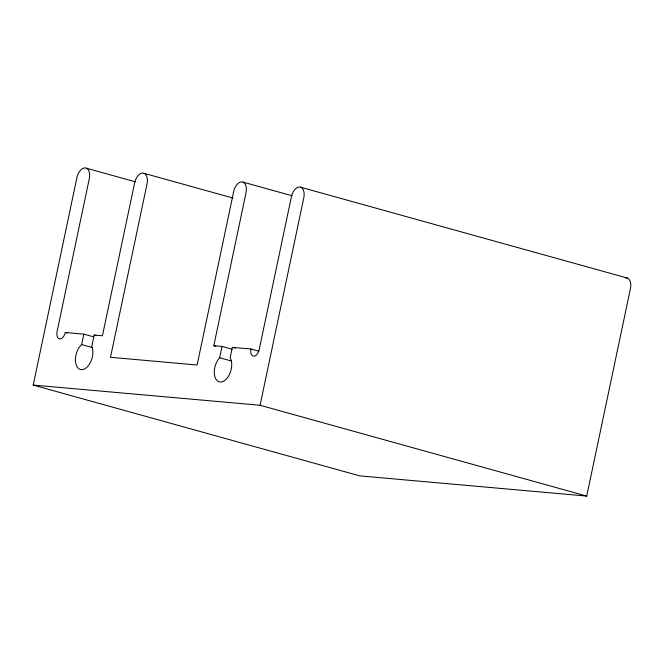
<?xml version="1.0" encoding="UTF-8"?>
<svg xmlns="http://www.w3.org/2000/svg" width="664" height="664" viewBox="0 0 664 664"><rect width="100%" height="100%" fill="white"/><g stroke="black" fill="none" stroke-linecap="round" stroke-linejoin="round"><path stroke-width="1" d="M625.247 277.892A10.466 6.142 -74.5 0 1 630.443 288.574L586.719 496.074L359.838 475.889L33.2 385.078L76.924 177.578A10.466 6.142 -74.5 0 1 85.266 167.926A10.466 6.142 -74.5 0 1 89.3 178.682L57.046 331.751A6.98 4.1 -74.5 0 0 59.735 338.922A6.98 4.1 -74.5 0 0 65.296 332.49L83.855 334.141L93.848 336.914M215.792 346.259L213.8 345.703L246.053 192.626A10.466 6.142 -74.5 0 0 242.02 181.87A10.466 6.142 -74.5 0 0 233.678 191.531L197.117 365.009L110.498 357.298L147.051 183.82A10.466 6.142 -74.5 0 0 143.017 173.063A10.466 6.142 -74.5 0 0 134.676 182.716L102.422 335.793L94.172 335.054L91.781 346.384A13.961 8.192 -74.5 0 1 87.839 366.329A13.961 8.192 -74.5 0 1 75.986 364.221A13.961 8.192 -74.5 0 1 81.664 344.583L83.855 334.141M258.91 351.223L250.926 349.007L232.358 347.355L230.159 357.788A13.961 8.192 -74.5 0 1 227.495 377.7A13.961 8.192 -74.5 0 1 215.211 377.667A13.961 8.192 -74.5 0 1 219.659 357.755L222.05 346.434L232.035 349.214M33.2 385.078L260.081 405.264L303.805 197.764A10.466 6.142 -74.5 0 0 299.771 187.016A10.466 6.142 -74.5 0 0 291.43 196.668L259.176 349.737A6.98 4.1 -74.5 0 1 253.615 356.17A6.98 4.1 -74.5 0 1 250.926 349.007M213.8 345.703L222.05 346.434M300.858 187.281L627.497 278.091M243.107 182.143L292.052 195.755M144.105 173.337L233.006 198.055M86.353 168.2L135.298 181.803M232.358 347.355L235.355 348.185M219.659 357.755L231.645 361.091M94.172 335.054L96.164 335.611M65.296 332.49L67.296 333.046M81.664 344.583L92.645 347.637M260.081 405.264L586.719 496.074"/></g></svg>
